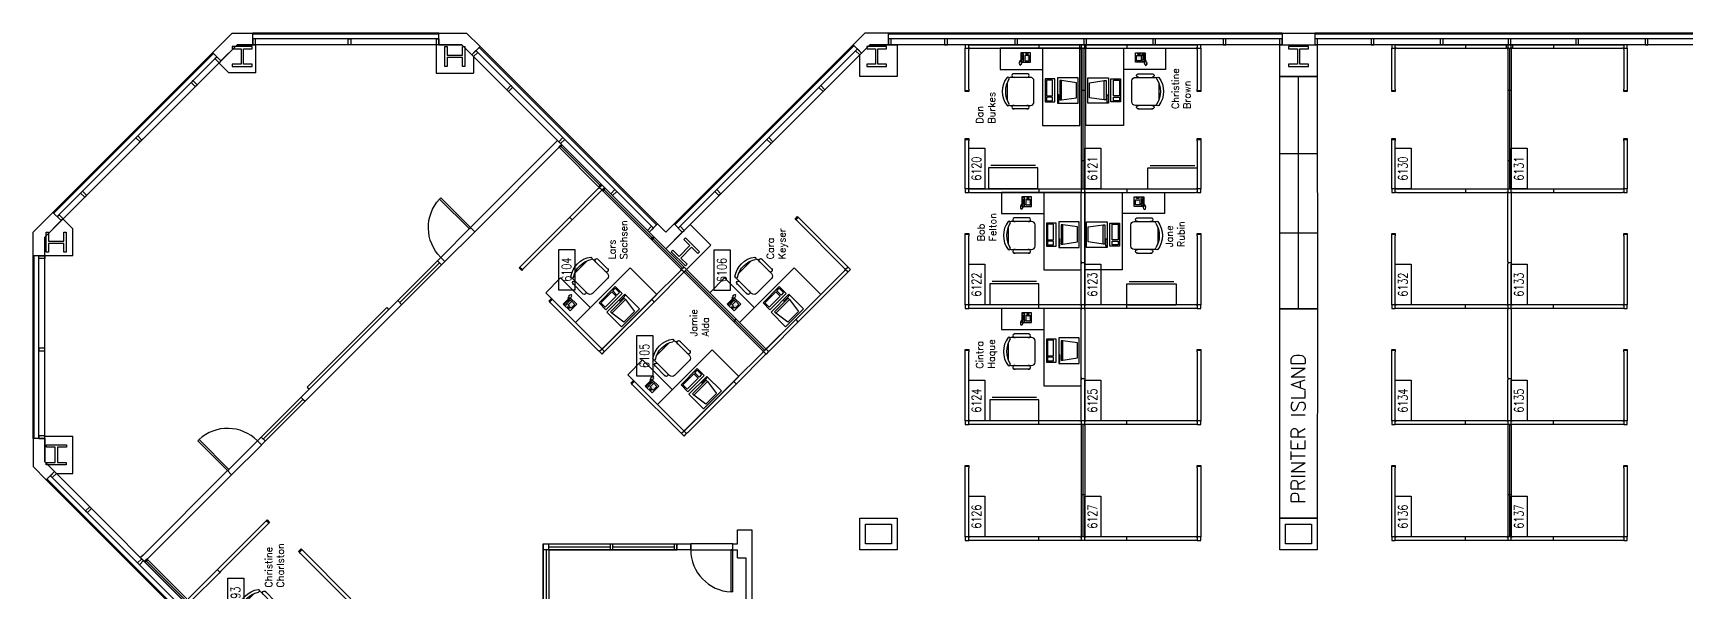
# Model space of a CAD drawing. Header units: millimetres. Extents: x 43 to 3711, y 1330 to 4598.
# Drawn here: x 43 to 1454, y 4074 to 4551 of the extents above; entities that cross this region are included whole.
import ezdxf
from ezdxf.enums import TextEntityAlignment as Align

# ---------------------------------------------------------------- set-up
doc = ezdxf.new("R2010")
doc.units = ezdxf.units.MM
for name, color, linetype in [('CHAIRS', 4, 'Continuous'), ('CPU', 6, 'Continuous'), ('E-B-FURR', 6, 'Continuous'), ('E-B-GLAZ', 8, 'Continuous'), ('E-B-MULL', 8, 'Continuous'), ('E-B-SHEL', 2, 'Continuous'), ('E-C-HEAD', 5, 'Continuous'), ('E-F-DOOR', 3, 'Continuous'), ('E-S-COLM', 8, 'Continuous'), ('EMPLOYEE', 1, 'Continuous'), ('FILE_CABINETS', 1, 'Continuous'), ('FURNITURE', 3, 'Continuous'), ('PANELS_201', 6, 'Continuous'), ('PHONES', 4, 'Continuous'), ('PRINTER_ISLAND', 7, 'Continuous'), ('RMNUM', 40, 'Continuous')]:
    doc.layers.add(name, color=color, linetype=linetype)
doc.styles.add('ARCHITXT', font='simplex.shx')
doc.styles.add('ROMANS', font='romans', dxfattribs={"width": 0.75, "height": 8})

# ---------------------------------------------------------------- blocks, each defined once
blk = doc.blocks.new('DR-36')
for p, q in [((0, 36), (0, 0)), ((0, 36), (1.5, 36)), ((1.5, 36), (1.5, 0)), ((0, 0), (1.5, 0))]:
    blk.add_line(p, q)
blk.add_arc((0, 0), 36, 0, 87.6141)
blk = doc.blocks.new('RMNUM')
at = {"layer": 'RMNUM'}
blk.add_lwpolyline([(-16.33354, 6.674702), (18.388073, 6.674702), (18.388073, -6.982766), (-16.33354, -6.982766), (-16.33354, 6.674702)], dxfattribs=at)
at = {"layer": 'RMNUM', "style": 'ROMANS', "width": 0.75}
blk.add_attdef('NUMBER', text='', height=8, dxfattribs=at).set_placement((1.027267, 0.114097), align=Align.MIDDLE_CENTER)
blk = doc.blocks.new('DESK2')
for p, q in [((33, 0), (-33, 0)), ((-33, 0), (-33, -68)), ((33, -32), (33, 0)), ((-33, -32), (33, -32)), ((-15, -68), (-15, -32)), ((-33, -68), (-15, -68))]:
    blk.add_line(p, q)
blk = doc.blocks.new('RECTANG')
for p, q in [((1, 1), (0, 1)), ((0, 1), (0, 0)), ((1, 0), (1, 1)), ((0, 0), (1, 0))]:
    blk.add_line(p, q)
blk = doc.blocks.new('IBMAT', base_point=(61, 306))
for p, q in [((75, 307), (75, 306)), ((81, 307), (75, 307)), ((81, 306), (81, 307))]:
    blk.add_line(p, q)
at = {"xscale": 21, "yscale": 17, "zscale": 21}
blk.add_blockref('RECTANG', (61, 306), dxfattribs=at)
blk = doc.blocks.new('KEYBOARD', base_point=(60, 294))
for p, xscale, yscale, zscale in [((60, 294), 19, 8, 19), ((61, 295), 13, 5, 13), ((75, 295), 3, 5, 3)]:
    blk.add_blockref('RECTANG', p, dxfattribs=dict(xscale=xscale, yscale=yscale, zscale=zscale))
blk = doc.blocks.new('COMPUTER')
for p, q in [((-6.6, 16.2), (-8.5, 3.5)), ((6.1, 16.2), (-6.6, 16.2)), ((8, 3.5), (6.1, 16.2)), ((-8.5, 3.5), (-8.5, 2)), ((8, 3.5), (-8.5, 3.5)), ((-8.5, 2), (8, 2)), ((8, 2), (8, 3.5))]:
    blk.add_line(p, q)
at = {"xscale": 1.033846153846154, "yscale": 1.033846153846154, "zscale": 1.033846153846154}
for name, p in [('IBMAT', (-10.9, 0)), ('KEYBOARD', (-10, -10.5))]:
    blk.add_blockref(name, p, dxfattribs=at)
blk = doc.blocks.new('CHAIR7')
for p, q in [((5.1, 15), (17.9, 15)), ((0, 9), (0, -9)), ((20, 12), (3, 12)), ((23, -7.4), (23, 7.4)), ((3, -12), (20, -12)), ((5.1, -15), (17.9, -15))]:
    blk.add_line(p, q)
for centre, radius, start, end in [((5.6, 13.5), 1.56, 73.7398, 286.2602), ((17.4, 13.5), 1.56, 253.7398, 106.2602), ((3, 9), 3, 90, 180), ((20, 9), 3, 62.4156, 90), ((22.3, 11.1), 1.1, 53.3099, 212.0274), ((4.8, 0), 19.6, 327.5758, 32.4242), ((7, 0), 20, 323.1301, 36.8699), ((3, -9), 3, 180, 270), ((5.6, -13.5), 1.56, 73.7398, 286.2602), ((17.4, -13.5), 1.56, 253.7398, 106.2602), ((20, -9), 3, 270, 297.5844), ((22.3, -11.1), 1.1, 147.9726, 306.6901)]:
    blk.add_arc(centre, radius, start, end)
blk = doc.blocks.new('FC42X18D')
for p, q in [((-21, 0), (-21, -18)), ((-21, 0), (21, 0)), ((21, -18), (21, 0)), ((-21, -18), (21, -18)), ((-19, -20), (19, -20))]:
    blk.add_line(p, q)
blk = doc.blocks.new('FNPHONE')
for p, q in [((-9.1, 0.2), (-9.7, 0)), ((-8.9, 0.6), (-9.5, 0.4)), ((-8.7, 1), (-9.3, 0.8)), ((-8.5, 1.4), (-9.1, 1.2)), ((-8.3, 1.8), (-8.9, 1.6)), ((-7.1, 0.6), (-7.5, -0.6)), ((-7.3, 6.5), (-7.3, 1.5)), ((-6.3, 6.5), (-6.3, 1.5)), ((-3.9, 4.8), (-3.9, 4.8)), ((-3.9, 3.9), (-3.9, 3.9)), ((-3.9, 3), (-3.9, 3)), ((-3.9, 2), (-3.9, 2)), ((-2.9, 4.8), (-2.9, 4.8)), ((-2.9, 3.9), (-2.9, 3.9)), ((-2.9, 3), (-2.9, 3)), ((-2.9, 2), (-2.9, 2)), ((-2, 4.8), (-2, 4.8)), ((-2, 3.9), (-2, 3.9)), ((-2, 3), (-2, 3)), ((-2, 2), (-2, 2)), ((-9.3, -0.2), (-9.9, -0.4)), ((-9.3, -0.6), (-9.9, -0.8)), ((-9.3, -1), (-9.9, -1.2)), ((-9.3, -1.4), (-9.9, -1.6)), ((-9.1, -1.8), (-9.7, -2)), ((-8.9, -2.2), (-9.5, -2.4)), ((-8.4, -2.5), (-9, -2.7)), ((-7.9, -2), (-8.5, -2.2)), ((-7.7, -1.6), (-8.3, -1.8)), ((-7.5, -1.2), (-8.1, -1.4)), ((-7.3, -0.8), (-7.9, -1))]:
    blk.add_line(p, q)
for centre, start, end in [((-6.8, 6.5), 298.4915, 241.5085), ((-6.8, 1.5), 118.4915, 61.5085)]:
    blk.add_arc(centre, 1.05, start, end)
for p, xscale, yscale, zscale in [((-8.2, 0), 8.20528234483245, 8.104073169521023, 8.20528234483245), ((-4.8, 1.3), 3.75, 4.375, 3.75), ((-4, 6.7), 2.03125, 0.46875, 2.03125)]:
    blk.add_blockref('RECTANG', p, dxfattribs=dict(xscale=xscale, yscale=yscale, zscale=zscale))
blk = doc.blocks.new('A$C2AA66EEE')
at = {"layer": 'E-B-FURR'}
for p, q in [((2175, 2531), (2015.1, 2371)), ((2175, 2531), (2351, 2531)), ((2197, 2531), (2197, 2507)), ((2165, 2520.9), (2165, 2507)), ((2373.9, 2523.9), (2523.9, 2373.9)), ((2373.9, 2507), (2382.4, 2515.5)), ((2165, 2507), (2197, 2507)), ((2351, 2507), (2373.9, 2507)), ((2090.8, 2446.7), (2089.8, 2445.7)), ((2091.9, 2443.6), (2089.8, 2445.7)), ((2164.1, 2371.5), (2091.9, 2443.6)), ((2092.4, 2448.3), (2093.4, 2449.2)), ((2095.5, 2447.1), (2093.4, 2449.2)), ((2167.6, 2375), (2095.5, 2447.1)), ((2450.7, 2447.2), (2447.2, 2450.7)), ((2507, 2373.9), (2515.5, 2382.4)), ((2507, 2351), (2507, 2373.9)), ((2346, 2189.6), (2189.5, 2346)), ((2349.5, 2193.1), (2193.1, 2349.5)), ((2531, 2175.1), (2531, 2351)), ((2306.8, 2239.2), (2238.9, 2307.1)), ((2531, 2197), (2506.8, 2197)), ((2506.8, 2197), (2506.8, 2165)), ((2531, 2175.1), (2371, 2015.1)), ((2445.7, 2089.9), (2371.4, 2164.1)), ((2449.2, 2093.4), (2375, 2167.6)), ((2521, 2165), (2506.8, 2165)), ((2105.1, 2105.7), (1932.1, 2105.7)), ((2105.1, 2105.7), (2105.1, 1991.7)), ((2100.1, 2100.7), (1932.1, 2100.7)), ((2100.1, 2100.7), (2100.1, 1991.7)), ((2446.7, 2090.8), (2445.7, 2089.9)), ((2448.2, 2092.4), (2449.2, 2093.4)), ((2100.1, 1979.7), (2100.1, 1991.7)), ((2100.1, 1979.7), (2100.1, 1991.7)), ((2105.1, 1991.7), (2105.1, 1979.7)), ((2105.1, 1991.7), (2105.1, 1979.7)), ((2100.1, 1979.7), (2105.1, 1979.7)), ((2360, 1962.5), (2339.2, 1983.3)), ((2523.9, 1833.9), (2377.7, 1980.1)), ((2093.1, 1932.7), (1932.1, 1932.7)), ((2093.1, 1939.7), (2093.1, 1932.7)), ((2093.1, 1939.7), (2100.1, 1939.7)), ((2100.1, 1943.7), (2100.1, 1939.7)), ((2100.1, 1943.7), (2105.1, 1943.7)), ((2105.1, 1943.7), (2105.1, 1939.7)), ((2105.1, 1939.7), (2117.1, 1939.7)), ((2117.1, 1939.7), (2117.1, 1927.7)), ((2117.1, 1927.7), (1927.1, 1927.7)), ((2531, 1475), (2531, 1811)), ((2531, 1115), (2531, 1447))]:
    blk.add_line(p, q, dxfattribs=at)
for points in [[(2351, 2507), (2351, 2531), (2366.9, 2531), (2373.9, 2523.9)], [(2167.6, 2375), (2164.1, 2371.5)], [(2507, 2351), (2531, 2351), (2531, 2366.9), (2523.9, 2373.9)], [(2193.1, 2349.5), (2189.5, 2346)], [(2238.9, 2307.1), (2237.3, 2305.5)], [(2306.8, 2239.2), (2305.2, 2237.7)], [(2349.5, 2193.1), (2346, 2189.6)], [(2375, 2167.6), (2371.4, 2164.1)], [(2339.2, 1983.3), (2356.9, 2001)], [(2356.9, 2001), (2377.7, 1980.1)], [(2360, 1962.5), (2377.7, 1980.1)], [(2531, 1826.9), (2531, 1803.5), (2504, 1803.5), (2504, 1835.5), (2522.3, 1835.5)]]:
    blk.add_lwpolyline(points, dxfattribs=at)
for points in [[(2127, 1835.5), (2127, 1803.5), (2100, 1803.5), (2100, 1835.5)], [(2122, 1830.5), (2122, 1808.5), (2105, 1808.5), (2105, 1830.5)], [(2127, 1477), (2127, 1445), (2100, 1445), (2100, 1477)], [(2122, 1472), (2122, 1450), (2105, 1450), (2105, 1472)], [(2531, 1477), (2531, 1445), (2504, 1445), (2504, 1477)]]:
    blk.add_lwpolyline(points, close=True, dxfattribs=at)
at = {"layer": 'E-B-GLAZ'}
for p, q in [((2194.9, 2541), (2351, 2541)), ((2194.9, 2540), (2351, 2540)), ((2159.6, 2529.7), (2008.1, 2378.1)), ((2160.3, 2529), (2008.8, 2377.4)), ((2163.2, 2526.2), (2011.6, 2374.5)), ((2194.9, 2536), (2351, 2536)), ((2384.4, 2520.5), (2520.7, 2384.2)), ((2387.3, 2523.3), (2523.6, 2387)), ((2388, 2524), (2524.3, 2387.7)), ((2536, 2194.6), (2536, 2351)), ((2540, 2194.6), (2540, 2353.4)), ((2541, 2194.6), (2541, 2353.4)), ((2226.6, 2308.8), (2230.1, 2312.3)), ((2343.2, 2192.3), (2346.7, 2195.8)), ((2526, 2163.1), (2374.5, 2011.6)), ((2528.8, 2160.3), (2377.4, 2008.8)), ((2529.5, 2159.5), (2378.1, 2008.1)), ((2100.1, 2103.2), (2045.8, 2103.2)), ((2100.1, 2100.7), (2100.1, 2105.7)), ((2100.1, 2100.7), (2105.1, 2100.7)), ((2102.6, 2100.7), (2102.6, 2048.2)), ((2100.1, 2048.2), (2105.1, 2048.2)), ((2100.1, 2046.2), (2105.1, 2046.2)), ((2102.6, 2046.2), (2102.6, 1993.7)), ((2100.1, 1993.7), (2105.1, 1993.7)), ((2100.1, 1991.7), (2105.1, 1991.7)), ((2100.1, 1991.7), (2105.1, 1991.7)), ((2105.1, 1991.7), (2100.1, 1991.7)), ((2105.1, 1991.7), (2100.1, 1991.7)), ((2527.5, 1837.5), (2374.5, 1990.4)), ((2530.3, 1840.3), (2377.4, 1993.2)), ((2531, 1841), (2378.1, 1993.9)), ((2536, 1475), (2536, 1811)), ((2540, 1475), (2540, 1811)), ((2541, 1475), (2541, 1811)), ((2536, 1115), (2536, 1447)), ((2540, 1115), (2540, 1447)), ((2541, 1115), (2541, 1447))]:
    blk.add_line(p, q, dxfattribs=at)
for points in [[(2230.1, 2312.3), (2226.6, 2308.8), (2228.4, 2310.7), (2194.5, 2344.6), (2196.2, 2346.3), (2192.6, 2342.7)], [(2346.7, 2195.8), (2343.2, 2192.3), (2345, 2194.2), (2311.1, 2228.1), (2312.7, 2229.8), (2309.2, 2226.2)]]:
    blk.add_lwpolyline(points, dxfattribs=at)
at = {"layer": 'E-B-MULL'}
for points in [[(2161.6, 2524.6), (2165.1, 2521.1), (2166.7, 2522.7), (2163.2, 2526.2)], [(2194.9, 2536), (2194.9, 2531), (2197.2, 2531), (2197.2, 2536)], [(2269.9, 2536), (2269.9, 2531), (2272.1, 2531), (2272.1, 2536)], [(2351, 2536), (2351, 2531), (2348.7, 2531), (2348.7, 2536)], [(2386, 2518.8), (2382.4, 2515.3), (2380.9, 2516.9), (2384.4, 2520.4)], [(2406.1, 2498.8), (2402.6, 2495.3), (2401, 2496.9), (2404.5, 2500.4)], [(2131.7, 2494.6), (2135.2, 2491), (2136.8, 2492.6), (2133.2, 2496.2)], [(2087.3, 2450.2), (2090.8, 2446.7), (2092.4, 2448.3), (2088.9, 2451.8)], [(2453.3, 2451.7), (2449.7, 2448.1), (2448.1, 2449.7), (2451.7, 2453.3)], [(2498.8, 2406.1), (2495.3, 2402.6), (2496.9, 2401), (2500.4, 2404.5)], [(2520.8, 2384.3), (2517.3, 2380.8), (2515.7, 2382.3), (2519.2, 2385.9)], [(2536, 2353.4), (2531, 2353.4), (2531, 2351.1), (2536, 2351.1)], [(2536, 2269.9), (2531, 2269.9), (2531, 2272.1), (2536, 2272.1)], [(2536, 2194.6), (2531, 2194.6), (2531, 2196.8), (2536, 2196.8)], [(2524.4, 2161.5), (2520.9, 2165), (2522.5, 2166.6), (2526, 2163.1)], [(2494.6, 2131.7), (2491, 2135.2), (2492.6, 2136.8), (2496.2, 2133.2)], [(2450.2, 2087.3), (2446.7, 2090.8), (2448.3, 2092.4), (2451.8, 2088.9)], [(2407.4, 2044.5), (2403.9, 2048), (2402.3, 2046.4), (2405.8, 2042.9)], [(2374.5, 2011.6), (2371, 2015.1), (2372.6, 2016.7), (2376.1, 2013.2)], [(2374.5, 1990.4), (2371, 1986.9), (2372.6, 1985.3), (2376.1, 1988.8)], [(2407.4, 1957.5), (2403.9, 1954), (2402.3, 1955.6), (2405.8, 1959.1)], [(2450.2, 1914.7), (2446.7, 1911.2), (2448.3, 1909.6), (2451.8, 1913.1)], [(2494.6, 1870.3), (2491, 1866.8), (2492.6, 1865.2), (2496.2, 1868.8)], [(2525.9, 1839.1), (2522.3, 1835.5), (2523.9, 1833.9), (2527.5, 1837.5)], [(2536, 1811), (2531, 1811), (2531, 1808.7), (2536, 1808.7)], [(2536, 1763), (2531, 1763), (2531, 1760.7), (2536, 1760.7)], [(2536, 1703), (2531, 1703), (2531, 1700.7), (2536, 1700.7)], [(2536, 1644.1), (2531, 1644.1), (2531, 1641.9), (2536, 1641.9)], [(2536, 1585.2), (2531, 1585.2), (2531, 1583), (2536, 1583)], [(2536, 1525.2), (2531, 1525.2), (2531, 1523), (2536, 1523)], [(2536, 1477.2), (2531, 1477.2), (2531, 1475), (2536, 1475)], [(2536, 1447), (2531, 1447), (2531, 1444.7), (2536, 1444.7)], [(2536, 1399), (2531, 1399), (2531, 1396.7), (2536, 1396.7)], [(2536, 1340), (2531, 1340), (2531, 1337.7), (2536, 1337.7)], [(2536, 1282.1), (2531, 1282.1), (2531, 1279.9), (2536, 1279.9)], [(2536, 1224.2), (2531, 1224.2), (2531, 1222), (2536, 1222)], [(2536, 1165.2), (2531, 1165.2), (2531, 1163), (2536, 1163)]]:
    blk.add_lwpolyline(points, close=True, dxfattribs=at)
at = {"layer": 'E-B-SHEL'}
for p, q in [((2159.6, 2529.7), (2171, 2541)), ((2194.9, 2541), (2171, 2541)), ((2194.9, 2531), (2194.9, 2541)), ((2351, 2531), (2351, 2541)), ((2351, 2541), (2371, 2541)), ((2388, 2524), (2371, 2541)), ((2166.7, 2522.7), (2159.6, 2529.7)), ((2166.7, 2522.7), (2175.1, 2531)), ((2194.9, 2531), (2175.1, 2531)), ((2351, 2531), (2366.9, 2531)), ((2380.9, 2517), (2366.9, 2531)), ((2380.9, 2516.9), (2388, 2524)), ((2524.3, 2387.8), (2517.3, 2380.8)), ((2541, 2371), (2524.3, 2387.7)), ((2531, 2366.9), (2517.3, 2380.7)), ((2541, 2371), (2541, 2353.4)), ((2531, 2366.9), (2531, 2351)), ((2531, 2353.4), (2541, 2353.4)), ((2531, 2194.6), (2541, 2194.6)), ((2531, 2194.6), (2531, 2175.1)), ((2541, 2194.6), (2541, 2171)), ((2522.5, 2166.6), (2531, 2175.1)), ((2522.5, 2166.6), (2529.5, 2159.5)), ((2529.5, 2159.5), (2541, 2171)), ((2371, 2015.1), (2356.9, 2001)), ((2378.1, 2008.1), (2371, 2015.1)), ((2378.1, 2008.1), (2371, 2001)), ((2371, 1986.9), (2356.9, 2001)), ((2378.1, 1993.9), (2371, 2001)), ((2378.1, 1993.9), (2371, 1986.9)), ((2523.9, 1833.9), (2531, 1841)), ((2523.9, 1833.9), (2531, 1826.9)), ((2531, 1841), (2541, 1831)), ((2531, 1811), (2531, 1826.9)), ((2541, 1811), (2541, 1831)), ((2531, 1811), (2541, 1811)), ((2541, 1475), (2531, 1475)), ((2531, 1475), (2531, 1447)), ((2541, 1475), (2541, 1447)), ((2541, 1447), (2531, 1447))]:
    blk.add_line(p, q, dxfattribs=at)
at = {"layer": 'E-C-HEAD'}
for p, q in [((2164, 2371.5), (2189.4, 2346)), ((2193, 2349.5), (2167.5, 2375)), ((2371.5, 2164), (2346, 2189.5)), ((2349.5, 2193), (2375, 2167.6)), ((1932.1, 2105.7), (2105.1, 2105.7)), ((2105.1, 2105.7), (2105.1, 1991.7)), ((2100.1, 2100.7), (1934.1, 2100.7)), ((2100.1, 1991.7), (2100.1, 2100.7)), ((2100.1, 1979.7), (2100.1, 1943.7)), ((2105.1, 1979.7), (2100.1, 1979.7)), ((2105.1, 1943.7), (2105.1, 1979.7)), ((2100.1, 1943.7), (2105.1, 1943.7))]:
    blk.add_line(p, q, dxfattribs=at)
at = {"layer": 'E-S-COLM'}
for points in [[(2174.5, 2512.7), (2172.5, 2512.7), (2172.5, 2529.7), (2174.5, 2529.7), (2174.5, 2522.2), (2187.5, 2522.1), (2187.5, 2529.6), (2189.5, 2529.6), (2189.5, 2512.6), (2187.5, 2512.6), (2187.5, 2520.1), (2174.5, 2520.2)], [(2354, 2527.7), (2354, 2529.7), (2371, 2529.7), (2371, 2527.7), (2363.5, 2527.7), (2363.5, 2514.7), (2371, 2514.7), (2371, 2512.7), (2354, 2512.7), (2354, 2514.7), (2361.5, 2514.7), (2361.5, 2527.7)], [(2527.5, 2354), (2529.5, 2354), (2529.5, 2371), (2527.5, 2371), (2527.5, 2363.5), (2514.5, 2363.5), (2514.5, 2371), (2512.5, 2371), (2512.5, 2354), (2514.5, 2354), (2514.5, 2361.5), (2527.5, 2361.5)], [(2512.5, 2187.5), (2512.5, 2189.5), (2529.5, 2189.5), (2529.5, 2187.5), (2522, 2187.5), (2522, 2174.5), (2529.5, 2174.5), (2529.5, 2172.5), (2512.5, 2172.5), (2512.5, 2174.5), (2520, 2174.5), (2520, 2187.5)], [(2355.7, 1994.9), (2354.3, 1996.3), (2342.3, 1984.3), (2343.7, 1982.9), (2349, 1988.2), (2358.2, 1979), (2352.9, 1973.7), (2354.3, 1972.3), (2366.3, 1984.3), (2364.9, 1985.7), (2359.6, 1980.4), (2350.4, 1989.6)], [(2527.5, 1812.5), (2529.5, 1812.5), (2529.5, 1829.5), (2527.5, 1829.5), (2527.5, 1822), (2514.5, 1822), (2514.5, 1829.5), (2512.5, 1829.5), (2512.5, 1812.5), (2514.5, 1812.5), (2514.5, 1820), (2527.5, 1820)], [(2527.5, 1452.5), (2529.5, 1452.5), (2529.5, 1469.5), (2527.5, 1469.5), (2527.5, 1462), (2514.5, 1462), (2514.5, 1469.5), (2512.5, 1469.5), (2512.5, 1452.5), (2514.5, 1452.5), (2514.5, 1460), (2527.5, 1460)]]:
    blk.add_lwpolyline(points, close=True, dxfattribs=at)
at = {"layer": 'FILE_CABINETS'}
for p, q in [((2370.5, 1476.8), (2370.5, 1444.8)), ((2438.1, 1477), (2438.1, 1444.9)), ((2305.7, 1460.9), (2504, 1461))]:
    blk.add_line(p, q, dxfattribs=at)
blk.add_lwpolyline([(2305.7, 1477), (2504, 1477), (2504, 1445), (2305.7, 1444.7)], close=True, dxfattribs=at)
at = {"layer": 'PANELS_201', "linetype": 'Continuous'}
for p, q in [((2407.1, 2055.4), (2409.2, 2053.3)), ((2411.3, 2055.4), (2409.2, 2057.6)), ((2366.8, 2010.9), (2364.6, 2013)), ((2528, 1683.5), (2528, 1681.5)), ((2531, 1682.5), (2528, 1682.5)), ((2531, 1683.5), (2531, 1681.5)), ((2211, 1646.5), (2245, 1646.5)), ((2245, 1643.5), (2211, 1643.5)), ((2247, 1646.5), (2305, 1646.5)), ((2305, 1643.5), (2247, 1643.5)), ((2310, 1646.5), (2344, 1646.5)), ((2344, 1643.5), (2310, 1643.5)), ((2346, 1646.5), (2404, 1646.5)), ((2404, 1643.5), (2346, 1643.5)), ((2531, 1646.5), (2528, 1646.5)), ((2528, 1643.5), (2531, 1643.5)), ((2528, 1608.5), (2528, 1606.5)), ((2531, 1608.5), (2531, 1606.5)), ((2531, 1607.5), (2528, 1607.5)), ((2528, 1319.5), (2528, 1317.5)), ((2531, 1318.5), (2528, 1318.5)), ((2531, 1319.5), (2531, 1317.5)), ((2211, 1282.5), (2245, 1282.5)), ((2245, 1279.5), (2211, 1279.5)), ((2247, 1282.5), (2305, 1282.5)), ((2305, 1279.5), (2247, 1279.5)), ((2310, 1282.5), (2344, 1282.5)), ((2344, 1279.5), (2310, 1279.5)), ((2346, 1282.5), (2404, 1282.5)), ((2404, 1279.5), (2346, 1279.5)), ((2531, 1282.5), (2528, 1282.5)), ((2528, 1279.5), (2531, 1279.5)), ((2528, 1244.5), (2528, 1242.5)), ((2531, 1243.5), (2528, 1243.5)), ((2531, 1244.5), (2531, 1242.5))]:
    blk.add_line(p, q, dxfattribs=at)
for points in [[(2056.2, 2412), (2088.7, 2444.5)], [(2056.5, 2410.2), (2090.4, 2444.2)], [(2058.3, 2409.9), (2090.8, 2442.4)], [(2088.8, 2444.7), (2089.5, 2445.4), (2090.2, 2446), (2092.3, 2443.8), (2090.8, 2442.5)], [(2091.5, 2443.1), (2089.5, 2445.4)], [(2080.2, 2382.3), (2056.2, 2406.4)], [(2082.3, 2384.4), (2058.3, 2408.5)], [(2083.7, 2383), (2082.3, 2384.4)], [(2081.6, 2380.9), (2080.2, 2382.3)], [(2080.9, 2381.6), (2083, 2383.7)], [(2122.6, 2339.9), (2081.6, 2380.9)], [(2124.7, 2342), (2083.7, 2383)], [(2124.1, 2342.7), (2124.8, 2342), (2125.5, 2341.3), (2123.3, 2339.2), (2121.9, 2340.6)], [(2122.6, 2339.9), (2124.8, 2342)], [(2097.2, 2313), (2097.9, 2313.7), (2098.6, 2314.4), (2100.7, 2312.3), (2099.3, 2310.9)], [(2100, 2311.6), (2097.9, 2313.7)], [(2097.2, 2313), (2056.2, 2272)], [(2099.3, 2310.9), (2058.3, 2269.9)], [(2339.9, 2122.6), (2339.2, 2123.3), (2338.5, 2124), (2340.6, 2126.2), (2342, 2124.7)], [(2341.3, 2125.5), (2339.2, 2123.3)], [(2380.9, 2081.6), (2339.9, 2122.6)], [(2383, 2083.7), (2342, 2124.7)], [(2269.9, 2058.3), (2310.9, 2099.3)], [(2272, 2056.2), (2313, 2097.2)], [(2310.9, 2099.3), (2311.6, 2100), (2312.3, 2100.7), (2314.4, 2098.6), (2313, 2097.2)], [(2313.7, 2097.9), (2311.6, 2100)], [(2442.4, 2090.8), (2409.9, 2058.3)], [(2444.2, 2090.4), (2410.2, 2056.5)], [(2444.5, 2088.7), (2412, 2056.2)], [(2442.5, 2090.9), (2443.2, 2091.6), (2444, 2092.3), (2446, 2090.1), (2444.5, 2088.7)], [(2445.2, 2089.4), (2443.2, 2091.6)], [(2382.3, 2080.2), (2380.9, 2081.6)], [(2381.6, 2080.9), (2383.7, 2083)], [(2406.4, 2056.2), (2382.3, 2080.2)], [(2384.4, 2082.3), (2383, 2083.7)], [(2408.5, 2058.3), (2384.4, 2082.3)], [(2269.2, 2057.6), (2267.1, 2055.4), (2269.2, 2053.3)], [(2272, 2056.2), (2271.3, 2055.4), (2269.2, 2057.6), (2269.9, 2058.3)], [(2269.9, 2052.6), (2269.2, 2053.3), (2271.3, 2055.4), (2272, 2054.7)], [(2310.9, 2011.6), (2269.9, 2052.6)], [(2313, 2013.7), (2272, 2054.7)], [(2406.4, 2054.7), (2365.3, 2013.7)], [(2408.1, 2054.4), (2365.7, 2012)], [(2408.5, 2052.6), (2367.5, 2011.6)], [(2408.5, 2058.3), (2409.2, 2057.6), (2407.1, 2055.4), (2406.4, 2056.2)], [(2409.9, 2054), (2409.2, 2053.3), (2408.5, 2052.6), (2406.4, 2054.7), (2407.8, 2056.2)], [(2406.4, 2054.7), (2407.1, 2055.4), (2409.2, 2053.3), (2408.5, 2052.6)], [(2408.5, 2056.9), (2409.2, 2057.6), (2409.9, 2058.3), (2412, 2056.2), (2410.6, 2054.7)], [(2412, 2056.2), (2411.3, 2055.4), (2409.2, 2057.6), (2409.9, 2058.3)], [(2411.3, 2055.4), (2409.2, 2053.3)], [(2199.9, 1988.3), (2240.9, 2029.3)], [(2202, 1986.2), (2243, 2027.2)], [(2240.9, 2029.3), (2241.6, 2030), (2242.3, 2030.7), (2244.4, 2028.6), (2243, 2027.2)], [(2243.7, 2027.9), (2241.6, 2030)], [(2312.3, 2010.2), (2310.9, 2011.6)], [(2311.6, 2010.9), (2313.7, 2013)], [(2336.4, 1986.2), (2312.3, 2010.2)], [(2314.4, 2012.3), (2313, 2013.7)], [(2338.5, 1988.3), (2314.4, 2012.3)], [(2363.9, 2012.3), (2339.9, 1988.3)], [(2365.7, 2012), (2340.2, 1986.5)], [(2366.1, 2010.2), (2342, 1986.2)], [(2363.9, 2012.3), (2364.6, 2013), (2365.3, 2013.7), (2367.5, 2011.6), (2366.1, 2010.2)], [(2365.3, 2013.7), (2363.9, 2012.3)], [(2366.8, 2010.9), (2364.6, 2013)], [(2367.5, 2011.6), (2366.1, 2010.2)], [(2199.2, 1987.6), (2197.1, 1985.4), (2199.2, 1983.3)], [(2202, 1986.2), (2201.3, 1985.4), (2199.2, 1987.6), (2199.9, 1988.3)], [(2199.9, 1982.6), (2199.2, 1983.3), (2201.3, 1985.4), (2202, 1984.7)], [(2240.9, 1941.6), (2199.9, 1982.6)], [(2243, 1943.7), (2202, 1984.7)], [(2295.3, 1943.7), (2336.4, 1984.7)], [(2295.7, 1942), (2338.1, 1984.4)], [(2297.5, 1941.6), (2338.5, 1982.6)], [(2338.5, 1988.3), (2339.2, 1987.6), (2337.1, 1985.4), (2336.4, 1986.2)], [(2336.4, 1984.7), (2337.1, 1985.4), (2339.2, 1983.3), (2338.5, 1982.6)], [(2342, 1986.2), (2341.3, 1985.4), (2339.2, 1987.6), (2339.9, 1988.3)], [(2341.3, 1985.4), (2339.2, 1983.3)], [(2242.3, 1940.2), (2240.9, 1941.6)], [(2241.6, 1940.9), (2243.7, 1943)], [(2266.3, 1916.1), (2242.3, 1940.2)], [(2244.4, 1942.3), (2243, 1943.7)], [(2268.5, 1918.3), (2244.4, 1942.3)], [(2269.9, 1918.3), (2293.9, 1942.3)], [(2270.2, 1916.5), (2295.7, 1942)], [(2272, 1916.1), (2296, 1940.2)], [(2293.9, 1942.3), (2295.3, 1943.7)], [(2294.6, 1943), (2296.8, 1940.9)], [(2296, 1940.2), (2297.5, 1941.6)], [(2268.5, 1918.3), (2269.2, 1917.6), (2267.1, 1915.4), (2266.3, 1916.1)], [(2269.2, 1913.3), (2267.1, 1915.4)], [(2272, 1916.1), (2271.3, 1915.4), (2269.2, 1917.6), (2269.9, 1918.3)], [(2269.9, 1912.6), (2269.2, 1913.3), (2271.3, 1915.4), (2272, 1914.7)], [(2293.9, 1888.6), (2269.9, 1912.6)], [(2296, 1890.7), (2272, 1914.7)], [(2297.5, 1889.3), (2296, 1890.7)], [(2380.9, 1889.3), (2381.6, 1890), (2382.3, 1890.7), (2384.4, 1888.6), (2383, 1887.2)], [(2295.3, 1887.2), (2293.9, 1888.6)], [(2294.6, 1887.9), (2296.8, 1890)], [(2336.4, 1846.1), (2295.3, 1887.2)], [(2338.5, 1848.3), (2297.5, 1889.3)], [(2380.9, 1889.3), (2339.9, 1848.3)], [(2383, 1887.2), (2342, 1846.1)], [(2383.7, 1887.9), (2381.6, 1890)], [(2338.5, 1848.3), (2339.2, 1847.6), (2337.1, 1845.4), (2336.4, 1846.1)], [(2342, 1846.1), (2341.3, 1845.4), (2339.2, 1847.6), (2339.9, 1848.3)], [(2337.1, 1845.4), (2339.2, 1843.3), (2341.3, 1845.4)], [(2111, 1745.5), (2108, 1745.5), (2108, 1742.5)], [(2108, 1741.5), (2108, 1742.5), (2111, 1742.5), (2111, 1741.5)], [(2108, 1683.5), (2108, 1741.5)], [(2112, 1742.5), (2111, 1742.5), (2111, 1745.5), (2112, 1745.5)], [(2111, 1683.5), (2111, 1741.5)], [(2112, 1745.5), (2170, 1745.5)], [(2112, 1742.5), (2170, 1742.5)], [(2170, 1745.5), (2171, 1745.5), (2172, 1745.5), (2172, 1742.5), (2170, 1742.5)], [(2171, 1742.5), (2171, 1745.5)], [(2210, 1745.5), (2207, 1745.5), (2207, 1742.5)], [(2207, 1741.5), (2207, 1742.5), (2210, 1742.5), (2210, 1741.5)], [(2207, 1683.5), (2207, 1741.5)], [(2211, 1742.5), (2210, 1742.5), (2210, 1745.5), (2211, 1745.5)], [(2210, 1683.5), (2210, 1741.5)], [(2211, 1745.5), (2269, 1745.5)], [(2211, 1742.5), (2269, 1742.5)], [(2269, 1745.5), (2270, 1745.5), (2271, 1745.5), (2271, 1742.5), (2269, 1742.5)], [(2270, 1742.5), (2270, 1745.5)], [(2309, 1745.5), (2306, 1745.5), (2306, 1742.5)], [(2306, 1741.5), (2306, 1742.5), (2309, 1742.5), (2309, 1741.5)], [(2306, 1683.5), (2306, 1741.5)], [(2310, 1742.5), (2309, 1742.5), (2309, 1745.5), (2310, 1745.5)], [(2309, 1683.5), (2309, 1741.5)], [(2310, 1745.5), (2368, 1745.5)], [(2310, 1742.5), (2368, 1742.5)], [(2368, 1745.5), (2369, 1745.5), (2370, 1745.5), (2370, 1742.5), (2368, 1742.5)], [(2369, 1742.5), (2369, 1745.5)], [(2408, 1745.5), (2405, 1745.5), (2405, 1742.5)], [(2405, 1741.5), (2405, 1742.5), (2408, 1742.5), (2408, 1741.5)], [(2405, 1741.5), (2405, 1683.5)], [(2409, 1742.5), (2408, 1742.5), (2408, 1745.5), (2409, 1745.5)], [(2408, 1741.5), (2408, 1683.5)], [(2409, 1745.5), (2449, 1745.5)], [(2409, 1742.5), (2449, 1742.5)], [(2449, 1745.5), (2450, 1745.5), (2451, 1745.5), (2451, 1742.5), (2449, 1742.5)], [(2450, 1742.5), (2450, 1745.5)], [(2493, 1742.5), (2492, 1742.5), (2491, 1742.5), (2491, 1745.5), (2493, 1745.5)], [(2492, 1745.5), (2492, 1742.5)], [(2493, 1745.5), (2527, 1745.5)], [(2493, 1742.5), (2527, 1742.5)], [(2527, 1745.5), (2528, 1745.5), (2528, 1742.5), (2527, 1742.5)], [(2531, 1742.5), (2531, 1745.5), (2528, 1745.5)], [(2528, 1741.5), (2528, 1742.5), (2531, 1742.5), (2531, 1741.5)], [(2528, 1741.5), (2528, 1683.5)], [(2531, 1741.5), (2531, 1683.5)], [(2108, 1681.5), (2108, 1683.5)], [(2108, 1682.5), (2111, 1682.5)], [(2108, 1647.5), (2108, 1681.5)], [(2111, 1681.5), (2111, 1683.5)], [(2111, 1647.5), (2111, 1681.5)], [(2207, 1681.5), (2207, 1683.5)], [(2207, 1682.5), (2210, 1682.5)], [(2207, 1647.5), (2207, 1681.5)], [(2210, 1681.5), (2210, 1683.5)], [(2210, 1647.5), (2210, 1681.5)], [(2306, 1681.5), (2306, 1683.5)], [(2306, 1682.5), (2309, 1682.5)], [(2306, 1647.5), (2306, 1681.5)], [(2309, 1681.5), (2309, 1683.5)], [(2309, 1647.5), (2309, 1681.5)], [(2405, 1683.5), (2405, 1681.5)], [(2408, 1682.5), (2405, 1682.5)], [(2405, 1681.5), (2405, 1647.5)], [(2408, 1683.5), (2408, 1681.5)], [(2408, 1681.5), (2408, 1647.5)], [(2528, 1681.5), (2528, 1647.5)], [(2531, 1681.5), (2531, 1647.5)], [(2111, 1647.5), (2111, 1646.5), (2108, 1646.5), (2108, 1647.5)], [(2108, 1643.5), (2108, 1646.5)], [(2108, 1642.5), (2108, 1643.5), (2111, 1643.5), (2111, 1642.5)], [(2108, 1608.5), (2108, 1642.5)], [(2112, 1643.5), (2111, 1643.5), (2111, 1646.5), (2112, 1646.5)], [(2147, 1645), (2111, 1645)], [(2111, 1608.5), (2111, 1642.5)], [(2146, 1646.5), (2112, 1646.5)], [(2146, 1643.5), (2112, 1643.5)], [(2148, 1646.5), (2146, 1646.5)], [(2148, 1643.5), (2146, 1643.5)], [(2147, 1643.5), (2147, 1646.5)], [(2207, 1645), (2147, 1645)], [(2206, 1646.5), (2148, 1646.5)], [(2206, 1643.5), (2148, 1643.5)], [(2206, 1643.5), (2207, 1643.5), (2207, 1646.5), (2206, 1646.5)], [(2210, 1647.5), (2210, 1646.5), (2207, 1646.5), (2207, 1647.5)], [(2207, 1642.5), (2207, 1643.5), (2210, 1643.5), (2210, 1642.5)], [(2207, 1608.5), (2207, 1642.5)], [(2211, 1643.5), (2210, 1643.5), (2210, 1646.5), (2211, 1646.5)], [(2210, 1608.5), (2210, 1642.5)], [(2247, 1646.5), (2245, 1646.5)], [(2247, 1643.5), (2245, 1643.5)], [(2246, 1643.5), (2246, 1646.5)], [(2305, 1643.5), (2306, 1643.5), (2306, 1646.5), (2305, 1646.5)], [(2309, 1647.5), (2309, 1646.5), (2306, 1646.5), (2306, 1647.5)], [(2306, 1642.5), (2306, 1643.5), (2309, 1643.5), (2309, 1642.5)], [(2306, 1608.5), (2306, 1642.5)], [(2310, 1643.5), (2309, 1643.5), (2309, 1646.5), (2310, 1646.5)], [(2309, 1608.5), (2309, 1642.5)], [(2346, 1646.5), (2344, 1646.5)], [(2346, 1643.5), (2344, 1643.5)], [(2345, 1643.5), (2345, 1646.5)], [(2404, 1646.5), (2405, 1646.5), (2405, 1643.5), (2404, 1643.5)], [(2408, 1647.5), (2408, 1646.5), (2405, 1646.5), (2405, 1647.5)], [(2405, 1642.5), (2405, 1643.5), (2408, 1643.5), (2408, 1642.5)], [(2405, 1642.5), (2405, 1608.5)], [(2409, 1646.5), (2408, 1646.5), (2408, 1643.5), (2409, 1643.5)], [(2432, 1645), (2408, 1645)], [(2408, 1642.5), (2408, 1608.5)], [(2431, 1646.5), (2409, 1646.5)], [(2431, 1643.5), (2409, 1643.5)], [(2433, 1646.5), (2431, 1646.5)], [(2433, 1643.5), (2431, 1643.5)], [(2432, 1643.5), (2432, 1646.5)], [(2492, 1645), (2432, 1645)], [(2491, 1646.5), (2433, 1646.5)], [(2491, 1643.5), (2433, 1643.5)], [(2493, 1646.5), (2491, 1646.5)], [(2493, 1643.5), (2491, 1643.5)], [(2492, 1643.5), (2492, 1646.5)], [(2528, 1645), (2492, 1645)], [(2527, 1646.5), (2493, 1646.5)], [(2527, 1643.5), (2493, 1643.5)], [(2527, 1646.5), (2528, 1646.5), (2528, 1643.5), (2527, 1643.5)], [(2531, 1647.5), (2531, 1646.5), (2528, 1646.5), (2528, 1647.5)], [(2528, 1645.5), (2528, 1646.5), (2528, 1647.5), (2531, 1647.5), (2531, 1645.5)], [(2531, 1644.5), (2531, 1643.5), (2531, 1642.5), (2528, 1642.5), (2528, 1644.5)], [(2528, 1642.5), (2528, 1643.5), (2531, 1643.5), (2531, 1642.5)], [(2528, 1642.5), (2528, 1608.5)], [(2531, 1646.5), (2531, 1643.5)], [(2531, 1642.5), (2531, 1608.5)], [(2108, 1606.5), (2108, 1608.5)], [(2111, 1606.5), (2111, 1608.5)], [(2207, 1606.5), (2207, 1608.5)], [(2210, 1606.5), (2210, 1608.5)], [(2306, 1606.5), (2306, 1608.5)], [(2309, 1606.5), (2309, 1608.5)], [(2405, 1608.5), (2405, 1606.5)], [(2408, 1608.5), (2408, 1606.5)], [(2108, 1607.5), (2111, 1607.5)], [(2108, 1548.5), (2108, 1606.5)], [(2111, 1548.5), (2111, 1606.5)], [(2207, 1607.5), (2210, 1607.5)], [(2207, 1548.5), (2207, 1606.5)], [(2210, 1548.5), (2210, 1606.5)], [(2306, 1607.5), (2309, 1607.5)], [(2306, 1548.5), (2306, 1606.5)], [(2309, 1548.5), (2309, 1606.5)], [(2408, 1607.5), (2405, 1607.5)], [(2405, 1606.5), (2405, 1548.5)], [(2408, 1606.5), (2408, 1548.5)], [(2528, 1606.5), (2528, 1548.5)], [(2531, 1606.5), (2531, 1548.5)], [(2111, 1548.5), (2111, 1547.5), (2108, 1547.5), (2108, 1548.5)], [(2108, 1547.5), (2108, 1544.5), (2111, 1544.5)], [(2112, 1544.5), (2111, 1544.5), (2111, 1547.5), (2112, 1547.5)], [(2170, 1547.5), (2112, 1547.5)], [(2170, 1544.5), (2112, 1544.5)], [(2170, 1547.5), (2171, 1547.5), (2172, 1547.5), (2172, 1544.5), (2170, 1544.5)], [(2171, 1544.5), (2171, 1547.5)], [(2210, 1548.5), (2210, 1547.5), (2207, 1547.5), (2207, 1548.5)], [(2207, 1547.5), (2207, 1544.5), (2210, 1544.5)], [(2211, 1544.5), (2210, 1544.5), (2210, 1547.5), (2211, 1547.5)], [(2269, 1547.5), (2211, 1547.5)], [(2269, 1544.5), (2211, 1544.5)], [(2269, 1547.5), (2270, 1547.5), (2271, 1547.5), (2271, 1544.5), (2269, 1544.5)], [(2270, 1544.5), (2270, 1547.5)], [(2309, 1548.5), (2309, 1547.5), (2306, 1547.5), (2306, 1548.5)], [(2306, 1547.5), (2306, 1544.5), (2309, 1544.5)], [(2310, 1544.5), (2309, 1544.5), (2309, 1547.5), (2310, 1547.5)], [(2368, 1547.5), (2310, 1547.5)], [(2368, 1544.5), (2310, 1544.5)], [(2368, 1547.5), (2369, 1547.5), (2370, 1547.5), (2370, 1544.5), (2368, 1544.5)], [(2369, 1544.5), (2369, 1547.5)], [(2408, 1548.5), (2408, 1547.5), (2405, 1547.5), (2405, 1548.5)], [(2405, 1547.5), (2405, 1544.5), (2408, 1544.5)], [(2409, 1544.5), (2408, 1544.5), (2408, 1547.5), (2409, 1547.5)], [(2449, 1547.5), (2409, 1547.5)], [(2449, 1544.5), (2409, 1544.5)], [(2449, 1547.5), (2450, 1547.5), (2451, 1547.5), (2451, 1544.5), (2449, 1544.5)], [(2450, 1544.5), (2450, 1547.5)], [(2493, 1544.5), (2492, 1544.5), (2491, 1544.5), (2491, 1547.5), (2493, 1547.5)], [(2492, 1547.5), (2492, 1544.5)], [(2527, 1547.5), (2493, 1547.5)], [(2527, 1544.5), (2493, 1544.5)], [(2527, 1547.5), (2528, 1547.5), (2528, 1544.5), (2527, 1544.5)], [(2531, 1548.5), (2531, 1547.5), (2528, 1547.5), (2528, 1548.5)], [(2528, 1544.5), (2531, 1544.5), (2531, 1547.5)], [(2111, 1381.5), (2108, 1381.5), (2108, 1378.5)], [(2108, 1377.5), (2108, 1378.5), (2111, 1378.5), (2111, 1377.5)], [(2108, 1319.5), (2108, 1377.5)], [(2112, 1378.5), (2111, 1378.5), (2111, 1381.5), (2112, 1381.5)], [(2111, 1319.5), (2111, 1377.5)], [(2112, 1381.5), (2170, 1381.5)], [(2112, 1378.5), (2170, 1378.5)], [(2170, 1381.5), (2171, 1381.5), (2172, 1381.5), (2172, 1378.5), (2170, 1378.5)], [(2171, 1378.5), (2171, 1381.5)], [(2210, 1381.5), (2207, 1381.5), (2207, 1378.5)], [(2207, 1377.5), (2207, 1378.5), (2210, 1378.5), (2210, 1377.5)], [(2207, 1319.5), (2207, 1377.5)], [(2211, 1378.5), (2210, 1378.5), (2210, 1381.5), (2211, 1381.5)], [(2210, 1319.5), (2210, 1377.5)], [(2211, 1381.5), (2269, 1381.5)], [(2211, 1378.5), (2269, 1378.5)], [(2269, 1381.5), (2270, 1381.5), (2271, 1381.5), (2271, 1378.5), (2269, 1378.5)], [(2270, 1378.5), (2270, 1381.5)], [(2309, 1381.5), (2306, 1381.5), (2306, 1378.5)], [(2306, 1377.5), (2306, 1378.5), (2309, 1378.5), (2309, 1377.5)], [(2306, 1319.5), (2306, 1377.5)], [(2310, 1378.5), (2309, 1378.5), (2309, 1381.5), (2310, 1381.5)], [(2309, 1319.5), (2309, 1377.5)], [(2310, 1381.5), (2368, 1381.5)], [(2310, 1378.5), (2368, 1378.5)], [(2368, 1381.5), (2369, 1381.5), (2370, 1381.5), (2370, 1378.5), (2368, 1378.5)], [(2369, 1378.5), (2369, 1381.5)], [(2408, 1381.5), (2405, 1381.5), (2405, 1378.5)], [(2405, 1377.5), (2405, 1378.5), (2408, 1378.5), (2408, 1377.5)], [(2405, 1377.5), (2405, 1319.5)], [(2409, 1378.5), (2408, 1378.5), (2408, 1381.5), (2409, 1381.5)], [(2408, 1377.5), (2408, 1319.5)], [(2409, 1381.5), (2449, 1381.5)], [(2409, 1378.5), (2449, 1378.5)], [(2449, 1381.5), (2450, 1381.5), (2451, 1381.5), (2451, 1378.5), (2449, 1378.5)], [(2450, 1378.5), (2450, 1381.5)], [(2493, 1378.5), (2492, 1378.5), (2491, 1378.5), (2491, 1381.5), (2493, 1381.5)], [(2492, 1381.5), (2492, 1378.5)], [(2493, 1381.5), (2527, 1381.5)], [(2493, 1378.5), (2527, 1378.5)], [(2527, 1381.5), (2528, 1381.5), (2528, 1378.5), (2527, 1378.5)], [(2531, 1378.5), (2531, 1381.5), (2528, 1381.5)], [(2528, 1377.5), (2528, 1378.5), (2531, 1378.5), (2531, 1377.5)], [(2528, 1377.5), (2528, 1319.5)], [(2531, 1377.5), (2531, 1319.5)], [(2108, 1317.5), (2108, 1319.5)], [(2108, 1318.5), (2111, 1318.5)], [(2108, 1283.5), (2108, 1317.5)], [(2111, 1317.5), (2111, 1319.5)], [(2111, 1283.5), (2111, 1317.5)], [(2207, 1317.5), (2207, 1319.5)], [(2207, 1318.5), (2210, 1318.5)], [(2207, 1283.5), (2207, 1317.5)], [(2210, 1317.5), (2210, 1319.5)], [(2210, 1283.5), (2210, 1317.5)], [(2306, 1317.5), (2306, 1319.5)], [(2306, 1318.5), (2309, 1318.5)], [(2306, 1283.5), (2306, 1317.5)], [(2309, 1317.5), (2309, 1319.5)], [(2309, 1283.5), (2309, 1317.5)], [(2405, 1319.5), (2405, 1317.5)], [(2408, 1318.5), (2405, 1318.5)], [(2405, 1317.5), (2405, 1283.5)], [(2408, 1319.5), (2408, 1317.5)], [(2408, 1317.5), (2408, 1283.5)], [(2528, 1317.5), (2528, 1283.5)], [(2531, 1317.5), (2531, 1283.5)], [(2111, 1283.5), (2111, 1282.5), (2108, 1282.5), (2108, 1283.5)], [(2108, 1279.5), (2108, 1282.5)], [(2108, 1278.5), (2108, 1279.5), (2111, 1279.5), (2111, 1278.5)], [(2108, 1244.5), (2108, 1278.5)], [(2112, 1279.5), (2111, 1279.5), (2111, 1282.5), (2112, 1282.5)], [(2147, 1281), (2111, 1281)], [(2111, 1244.5), (2111, 1278.5)], [(2146, 1282.5), (2112, 1282.5)], [(2146, 1279.5), (2112, 1279.5)], [(2148, 1282.5), (2146, 1282.5)], [(2148, 1279.5), (2146, 1279.5)], [(2147, 1279.5), (2147, 1282.5)], [(2207, 1281), (2147, 1281)], [(2206, 1282.5), (2148, 1282.5)], [(2206, 1279.5), (2148, 1279.5)], [(2206, 1279.5), (2207, 1279.5), (2207, 1282.5), (2206, 1282.5)], [(2210, 1283.5), (2210, 1282.5), (2207, 1282.5), (2207, 1283.5)], [(2207, 1278.5), (2207, 1279.5), (2210, 1279.5), (2210, 1278.5)], [(2207, 1244.5), (2207, 1278.5)], [(2211, 1279.5), (2210, 1279.5), (2210, 1282.5), (2211, 1282.5)], [(2210, 1244.5), (2210, 1278.5)], [(2247, 1282.5), (2245, 1282.5)], [(2247, 1279.5), (2245, 1279.5)], [(2246, 1279.5), (2246, 1282.5)], [(2305, 1279.5), (2306, 1279.5), (2306, 1282.5), (2305, 1282.5)], [(2309, 1283.5), (2309, 1282.5), (2306, 1282.5), (2306, 1283.5)], [(2306, 1278.5), (2306, 1279.5), (2309, 1279.5), (2309, 1278.5)], [(2306, 1244.5), (2306, 1278.5)], [(2310, 1279.5), (2309, 1279.5), (2309, 1282.5), (2310, 1282.5)], [(2309, 1244.5), (2309, 1278.5)], [(2346, 1282.5), (2344, 1282.5)], [(2346, 1279.5), (2344, 1279.5)], [(2345, 1279.5), (2345, 1282.5)], [(2404, 1282.5), (2405, 1282.5), (2405, 1279.5), (2404, 1279.5)], [(2408, 1283.5), (2408, 1282.5), (2405, 1282.5), (2405, 1283.5)], [(2405, 1278.5), (2405, 1279.5), (2408, 1279.5), (2408, 1278.5)], [(2405, 1278.5), (2405, 1244.5)], [(2409, 1282.5), (2408, 1282.5), (2408, 1279.5), (2409, 1279.5)], [(2432, 1281), (2408, 1281)], [(2408, 1278.5), (2408, 1244.5)], [(2431, 1282.5), (2409, 1282.5)], [(2431, 1279.5), (2409, 1279.5)], [(2433, 1282.5), (2431, 1282.5)], [(2433, 1279.5), (2431, 1279.5)], [(2432, 1279.5), (2432, 1282.5)], [(2492, 1281), (2432, 1281)], [(2491, 1282.5), (2433, 1282.5)], [(2491, 1279.5), (2433, 1279.5)], [(2493, 1282.5), (2491, 1282.5)], [(2493, 1279.5), (2491, 1279.5)], [(2492, 1279.5), (2492, 1282.5)], [(2528, 1281), (2492, 1281)], [(2527, 1282.5), (2493, 1282.5)], [(2527, 1279.5), (2493, 1279.5)], [(2527, 1282.5), (2528, 1282.5), (2528, 1279.5), (2527, 1279.5)], [(2528, 1281.5), (2528, 1282.5), (2528, 1283.5), (2531, 1283.5), (2531, 1281.5)], [(2531, 1283.5), (2531, 1282.5), (2528, 1282.5), (2528, 1283.5)], [(2531, 1280.5), (2531, 1279.5), (2531, 1278.5), (2528, 1278.5), (2528, 1280.5)], [(2528, 1278.5), (2528, 1279.5), (2531, 1279.5), (2531, 1278.5)], [(2528, 1278.5), (2528, 1244.5)], [(2531, 1282.5), (2531, 1279.5)], [(2531, 1278.5), (2531, 1244.5)], [(2108, 1242.5), (2108, 1244.5)], [(2108, 1243.5), (2111, 1243.5)], [(2108, 1184.5), (2108, 1242.5)], [(2111, 1242.5), (2111, 1244.5)], [(2111, 1184.5), (2111, 1242.5)], [(2207, 1242.5), (2207, 1244.5)], [(2207, 1243.5), (2210, 1243.5)], [(2207, 1184.5), (2207, 1242.5)], [(2210, 1242.5), (2210, 1244.5)], [(2210, 1184.5), (2210, 1242.5)], [(2306, 1242.5), (2306, 1244.5)], [(2306, 1243.5), (2309, 1243.5)], [(2306, 1184.5), (2306, 1242.5)], [(2309, 1242.5), (2309, 1244.5)], [(2309, 1184.5), (2309, 1242.5)], [(2405, 1244.5), (2405, 1242.5)], [(2408, 1243.5), (2405, 1243.5)], [(2405, 1242.5), (2405, 1184.5)], [(2408, 1244.5), (2408, 1242.5)], [(2408, 1242.5), (2408, 1184.5)], [(2528, 1242.5), (2528, 1184.5)], [(2531, 1242.5), (2531, 1184.5)], [(2111, 1184.5), (2111, 1183.5), (2108, 1183.5), (2108, 1184.5)], [(2108, 1183.5), (2108, 1180.5), (2111, 1180.5)], [(2112, 1180.5), (2111, 1180.5), (2111, 1183.5), (2112, 1183.5)], [(2170, 1183.5), (2112, 1183.5)], [(2170, 1180.5), (2112, 1180.5)], [(2170, 1183.5), (2171, 1183.5), (2172, 1183.5), (2172, 1180.5), (2170, 1180.5)], [(2171, 1180.5), (2171, 1183.5)], [(2210, 1184.5), (2210, 1183.5), (2207, 1183.5), (2207, 1184.5)], [(2207, 1183.5), (2207, 1180.5), (2210, 1180.5)], [(2211, 1180.5), (2210, 1180.5), (2210, 1183.5), (2211, 1183.5)], [(2269, 1183.5), (2211, 1183.5)], [(2269, 1180.5), (2211, 1180.5)], [(2269, 1183.5), (2270, 1183.5), (2271, 1183.5), (2271, 1180.5), (2269, 1180.5)], [(2270, 1180.5), (2270, 1183.5)], [(2309, 1184.5), (2309, 1183.5), (2306, 1183.5), (2306, 1184.5)], [(2306, 1183.5), (2306, 1180.5), (2309, 1180.5)], [(2310, 1180.5), (2309, 1180.5), (2309, 1183.5), (2310, 1183.5)], [(2368, 1183.5), (2310, 1183.5)], [(2368, 1180.5), (2310, 1180.5)], [(2368, 1183.5), (2369, 1183.5), (2370, 1183.5), (2370, 1180.5), (2368, 1180.5)], [(2369, 1180.5), (2369, 1183.5)], [(2408, 1184.5), (2408, 1183.5), (2405, 1183.5), (2405, 1184.5)], [(2405, 1183.5), (2405, 1180.5), (2408, 1180.5)], [(2409, 1180.5), (2408, 1180.5), (2408, 1183.5), (2409, 1183.5)], [(2449, 1183.5), (2409, 1183.5)], [(2449, 1180.5), (2409, 1180.5)], [(2449, 1183.5), (2450, 1183.5), (2451, 1183.5), (2451, 1180.5), (2449, 1180.5)], [(2450, 1180.5), (2450, 1183.5)], [(2493, 1180.5), (2492, 1180.5), (2491, 1180.5), (2491, 1183.5), (2493, 1183.5)], [(2492, 1183.5), (2492, 1180.5)], [(2527, 1183.5), (2493, 1183.5)], [(2527, 1180.5), (2493, 1180.5)], [(2527, 1183.5), (2528, 1183.5), (2528, 1180.5), (2527, 1180.5)], [(2531, 1184.5), (2531, 1183.5), (2528, 1183.5), (2528, 1184.5)], [(2528, 1180.5), (2531, 1180.5), (2531, 1183.5)]]:
    blk.add_lwpolyline(points, dxfattribs=at)
at = {"layer": 'PRINTER_ISLAND'}
blk.add_lwpolyline([(2127, 1477), (2305.7, 1477), (2305.7, 1444.7), (2127, 1445)], close=True, dxfattribs=at)
for p, values in [((2057.3, 2368), {'NUMBER': '6093'}), ((2338, 2085.6), {'NUMBER': '6104'}), ((2264.5, 2019.1), {'NUMBER': '6105'}), ((2337.7, 1953), {'NUMBER': '6106'}), ((2127.3, 1735.8), {'NUMBER': '6126'}), ((2226.3, 1735.8), {'NUMBER': '6124'}), ((2325.3, 1735.8), {'NUMBER': '6122'}), ((2424.3, 1735.8), {'NUMBER': '6120'}), ((2127.3, 1636.8), {'NUMBER': '6127'}), ((2226.3, 1636.8), {'NUMBER': '6125'}), ((2325.3, 1636.8), {'NUMBER': '6123'}), ((2424.3, 1636.8), {'NUMBER': '6121'}), ((2127.3, 1371.8), {'NUMBER': '6136'}), ((2226.3, 1371.8), {'NUMBER': '6134'}), ((2325.3, 1371.8), {'NUMBER': '6132'}), ((2424.3, 1371.8), {'NUMBER': '6130'}), ((2127.3, 1272.8), {'NUMBER': '6137'}), ((2226.3, 1272.8), {'NUMBER': '6135'}), ((2325.3, 1272.8), {'NUMBER': '6133'}), ((2424.3, 1272.8), {'NUMBER': '6131'})]:
    blk.add_blockref('RMNUM', p).add_auto_attribs(values)
at = {"layer": 'CHAIRS', "lineweight": -3, "xscale": -1}
for p, rotation in [((2041.4, 2341), 225), ((2325.1, 2057.2), 225), ((2255.1, 1987.2), 225), ((2325.1, 1917.2), 225), ((2368.2, 1604.2), 90), ((2491.2, 1603.2), 90)]:
    blk.add_blockref('CHAIR7', p, dxfattribs=dict(at, rotation=rotation))
at = {"layer": 'CHAIRS', "lineweight": -3, "rotation": 89.99999999999999}
for p in [(2269.2, 1685.8), (2368.2, 1685.8), (2491.2, 1686.8)]:
    blk.add_blockref('CHAIR7', p, dxfattribs=at)
at = {"layer": 'CPU', "lineweight": -3, "xscale": -1, "rotation": 134.9999999999999}
for p in [(2310.4, 2043.5), (2240.4, 1973.5), (2310.4, 1903.5)]:
    blk.add_blockref('COMPUTER', p, dxfattribs=at)
at = {"layer": 'CPU', "lineweight": -3, "rotation": 180}
for p in [(2269.9, 1665.7), (2368.9, 1665.7), (2491.9, 1666.7)]:
    blk.add_blockref('COMPUTER', p, dxfattribs=at)
at = {"layer": 'CPU', "lineweight": -3, "xscale": -1}
for p in [(2368.9, 1624.3), (2491.9, 1623.3)]:
    blk.add_blockref('COMPUTER', p, dxfattribs=at)
at = {"layer": 'E-F-DOOR'}
for p, rotation in [((2167.6, 2375), 314.941311), ((2100.1, 1943.7), 90)]:
    blk.add_blockref('DR-36', p, dxfattribs=dict(at, rotation=rotation))
at = {"layer": 'E-F-DOOR', "xscale": -1, "rotation": 315.058689}
blk.add_blockref('DR-36', (2375, 2167.6), dxfattribs=at)
at = {"layer": 'FURNITURE', "lineweight": -3, "xscale": -1}
for name, p, rotation in [('DESK2', (2010.9, 2315.8), 134.9999999999999), ('DESK2', (2294.6, 2032.1), 134.9999999999999), ('DESK2', (2224.6, 1962.1), 134.9999999999999), ('DESK2', (2294.6, 1892.1), 134.9999999999999), ('FC42X18D', (2309, 1586.5), 90), ('FC42X18D', (2408, 1568.5), 90)]:
    blk.add_blockref(name, p, dxfattribs=dict(at, rotation=rotation))
at = {"layer": 'FURNITURE', "lineweight": -3}
for name, p, rotation in [('FC42X18D', (2210, 1703.5), 89.99999999999999), ('FC42X18D', (2309, 1703.5), 89.99999999999999), ('FC42X18D', (2408, 1704.5), 89.99999999999999), ('DESK2', (2273, 1646.5), 180), ('DESK2', (2372, 1646.5), 180), ('DESK2', (2495, 1647.5), 180)]:
    blk.add_blockref(name, p, dxfattribs=dict(at, rotation=rotation))
at = {"layer": 'FURNITURE', "lineweight": -3, "xscale": -1}
for p in [(2372, 1643.5), (2495, 1642.5)]:
    blk.add_blockref('DESK2', p, dxfattribs=at)
at = {"layer": 'PHONES', "lineweight": -3, "xscale": -1}
for p, rotation in [((2309.6, 2077), 45), ((2239.6, 2007), 45), ((2309.6, 1937), 45), ((2393.1, 1601.2), 270), ((2516.1, 1600.2), 270)]:
    blk.add_blockref('FNPHONE', p, dxfattribs=dict(at, rotation=rotation))
at = {"layer": 'PHONES', "lineweight": -3, "rotation": 270}
for p in [(2294.1, 1688.8), (2393.1, 1688.8), (2516.1, 1689.8)]:
    blk.add_blockref('FNPHONE', p, dxfattribs=at)
at = {"layer": 'EMPLOYEE', "lineweight": -3, "char_height": 6, "attachment_point": 1, "style": 'ARCHITXT'}
for s, insert, width in [('\\A1;Christine\\PCharlston', (2067.8, 2343), 34.879), ('\\A1;Lars\\PSachsen', (2347.8, 2050), 31.666), ('\\A1;Jamie\\PAlda', (2282, 1980.2), 21.786), ('\\A1;Cara\\PKeyser', (2347.9, 1914.9), 25.588), ('\\A1;Cintra\\PHaque', (2254.6, 1736.1), 23.681), ('\\A1;Dan\\PBurkes', (2463.7, 1736), 25.15), ('\\A1;Bob\\PFelton', (2363.2, 1735), 22.031), ('\\A1;Jane\\PRubin', (2358.3, 1574.2), 20.664), ('\\A1;Christine\\PBrown', (2476.2, 1569.1), 32.308)]:
    blk.add_mtext(s, dxfattribs=dict(at, insert=insert, width=width))
at = {"layer": 'PRINTER_ISLAND', "style": 'ARCHITXT'}
blk.add_text('PRINTER ISLAND', height=12, dxfattribs=at).set_placement((2139.2, 1455.2))

msp = doc.modelspace()

# ---------------------------------------------------------------- block references
at = {"rotation": 90}
msp.add_blockref('A$C2AA66EEE', (2584.251, 2009.724), dxfattribs=at)

doc.saveas('drawing.dxf')
